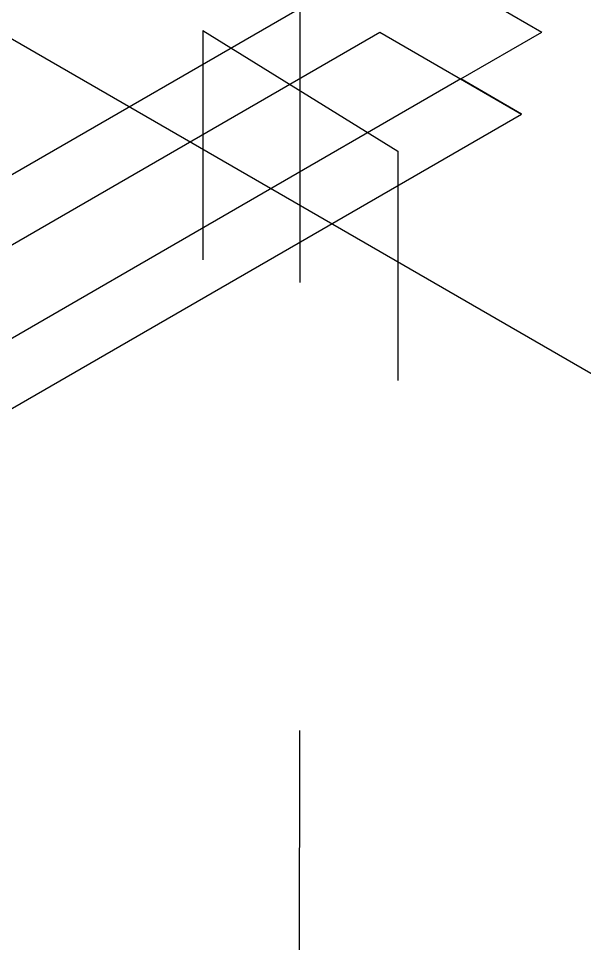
# Model space of a CAD drawing. Header units: millimetres. Extents: x 474.7 to 528.3, y 13.1 to 23.5.
# Drawn here: x 482.347 to 482.5445, y 14.9589 to 15.2814 of the extents above; entities that cross this region are included whole.
import ezdxf

# ---------------------------------------------------------------- set-up
doc = ezdxf.new("R2010")
doc.units = ezdxf.units.MM
doc.header["$LTSCALE"] = 2.5
doc.linetypes.add('HIDDEN2', pattern=[0.1875, 0.125, -0.0625])
for name, color, linetype in [('EIXO', 253, 'Continuous'), ('I-AGUA FRIA', 5, 'Continuous'), ('I-ARQ', 8, 'Continuous'), ('I-CONEXAO', 1, 'Continuous')]:
    doc.layers.add(name, color=color, linetype=linetype)

# ---------------------------------------------------------------- blocks, each defined once
blk = doc.blocks.new('*U13')
blk.add_line((0, 0.96404), (0, 2.09586))
at = {"layer": 'EIXO', "linetype": 'HIDDEN2'}
blk.add_line((-0.00115, -0.0003, -2.96532), (0, 0.96404), dxfattribs=at)

msp = doc.modelspace()

# ---------------------------------------------------------------- linework, layer by layer
at = {"layer": 'I-AGUA FRIA'}
msp.add_line((479.52654, 16.90138, 12.60067), (483.2681, 14.74119, 12.60067), dxfattribs=at)
at = {"layer": 'I-ARQ', "extrusion": (0, 0.816497, 0.57735)}
for p, q in [((482.50136, 15.29302, 10.27972), (482.52964, 15.27669, 10.30282)), ((481.59626, 14.79495, 10.98409), (482.45186, 15.28893, 10.2855)), ((481.61747, 14.78271, 11.00141), (482.47307, 15.27669, 10.30282)), ((482.47307, 15.27669, 10.30282), (482.52257, 15.24811, 10.34323)), ((482.50136, 15.26036, 10.32591), (482.52964, 15.27669, 10.30282)), ((482.50136, 15.26036, 10.32591), (482.07709, 15.01541, 10.67232)), ((482.52257, 15.24811, 10.34323), (482.50136, 15.26036, 10.32591)), ((482.09831, 15.00316, 10.68964), (482.52257, 15.24811, 10.34323))]:
    msp.add_line(p, q, dxfattribs=at)
msp.add_arc((-482.50136, -0.3795, 18.4217), 0.6, 45, 135, dxfattribs=at)
at = {"layer": 'I-CONEXAO', "elevation": 12.60067}
for points in [[(482.41133, 15.27725), (482.47938, 15.23519)], [(482.41133, 15.27725), (482.41133, 15.19725)], [(482.47938, 15.23519), (482.47938, 15.15519)]]:
    msp.add_lwpolyline(points, dxfattribs=at)

# ---------------------------------------------------------------- block references
at = {"layer": 'I-AGUA FRIA'}
msp.add_blockref('*U13', (482.44535, 14.25218, 12.60067), dxfattribs=at)

doc.saveas('drawing.dxf')
